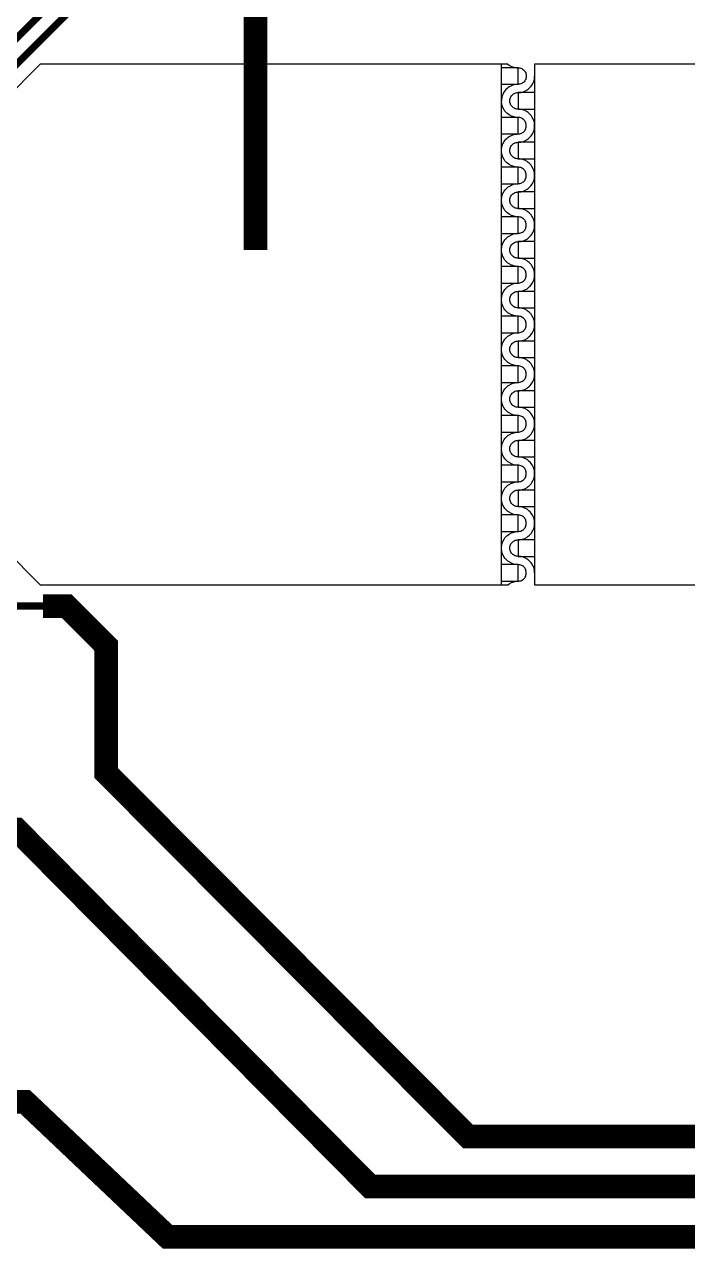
# Model space of a CAD drawing. Extents: x 190.8 to 267.1, y 124 to 174.8.
# Drawn here: x 233.59 to 236.39, y 158.68 to 163.85 of the extents above; entities that cross this region are included whole.
import ezdxf

# ---------------------------------------------------------------- set-up
doc = ezdxf.new("R2010")
doc.units = 0
doc.header["$MEASUREMENT"] = 0

msp = doc.modelspace()

# ---------------------------------------------------------------- linework, layer by layer
for points, const_width in [([(234.5646, 162.8957), (234.5646, 165.8307), (235.3771, 166.6543), (254.1318, 166.6543), (255.3263, 164.8199), (256.8946, 164.8199), (256.8946, 164.6357)], 0.1), ([(233.6646, 164.4556), (233.6646, 163.9006), (233.4446, 163.6806), (233.3496, 163.6806)], 0.03), ([(233.8446, 164.1756), (233.8446, 163.9706), (233.414, 163.5399)], 0.03), ([(233.6656, 161.3901), (233.7656, 161.3901), (233.9333, 161.2224), (233.9333, 160.6849), (235.4625, 159.1489), (253.3377, 159.1489), (255.2747, 161.8957), (256.8946, 161.8957)], 0.1), ([(233.6806, 161.3907), (233.5496, 161.3907), (233.4446, 161.4957), (233.3496, 161.4957)], 0.03), ([(232.3371, 160.4457), (233.5546, 160.4457), (235.0492, 158.9371), (254.2139, 158.9371), (254.9533, 160.9281), (261.3396, 160.9281), (261.9746, 160.365), (261.9746, 159.3557)], 0.1), ([(233.4898, 159.2957), (233.5898, 159.2957), (234.1919, 158.7252), (254.5836, 158.7252), (255.3123, 160.6931), (258.7996, 160.6931), (259.4495, 159.8504), (259.4495, 159.3557)], 0.1)]:
    msp.add_lwpolyline(points, dxfattribs=dict(const_width=const_width))
for points in [[(235.6313, 163.6806), (233.6546, 163.6806), (233.5046, 163.5306), (233.5046, 161.6306), (233.6546, 161.4806), (235.6313, 161.4806)], [(235.6046, 161.4806), (235.6046, 163.6806)], [(235.6313, 163.6806), (235.6316, 163.6803), (235.6364, 163.6768), (235.6464, 163.6713), (235.6519, 163.6693), (235.6574, 163.6676), (235.6631, 163.6666), (235.6689, 163.6658), (235.6746, 163.6656)], [(235.6046, 163.5956), (235.6746, 163.5956), (235.6746, 163.6656), (235.6046, 163.6656)], [(235.6746, 163.6656), (235.6786, 163.6653), (235.6826, 163.6646), (235.6866, 163.6636), (235.6904, 163.6618), (235.6939, 163.6598), (235.6971, 163.6573), (235.7001, 163.6546), (235.7026, 163.6516), (235.7049, 163.6481), (235.7069, 163.6443), (235.7081, 163.6406), (235.7091, 163.6366), (235.7096, 163.6326), (235.7096, 163.6286), (235.7091, 163.6246), (235.7081, 163.6206), (235.7069, 163.6166), (235.7049, 163.6131), (235.7026, 163.6096), (235.7001, 163.6066), (235.6971, 163.6038), (235.6939, 163.6013), (235.6904, 163.5993), (235.6866, 163.5976), (235.6826, 163.5966), (235.6786, 163.5958), (235.6746, 163.5956)], [(235.6746, 163.5606), (235.6804, 163.5608), (235.6861, 163.5616), (235.6919, 163.5626), (235.6974, 163.5643), (235.7029, 163.5663), (235.7129, 163.5718), (235.7176, 163.5753), (235.7221, 163.5791), (235.7261, 163.5831), (235.7299, 163.5876), (235.7334, 163.5923), (235.7389, 163.6023), (235.7409, 163.6078), (235.7426, 163.6133), (235.7436, 163.6191), (235.7444, 163.6248), (235.7446, 163.6306)], [(235.6746, 163.5956), (235.6689, 163.5953), (235.6631, 163.5946), (235.6574, 163.5936), (235.6519, 163.5918), (235.6464, 163.5898), (235.6364, 163.5843), (235.6316, 163.5808), (235.6271, 163.5771), (235.6231, 163.5731), (235.6194, 163.5686), (235.6159, 163.5638), (235.6104, 163.5538), (235.6084, 163.5483), (235.6066, 163.5428), (235.6056, 163.5371), (235.6049, 163.5313), (235.6046, 163.5256)], [(235.6746, 163.4556), (235.6689, 163.4558), (235.6631, 163.4566), (235.6574, 163.4576), (235.6519, 163.4593), (235.6464, 163.4613), (235.6364, 163.4668), (235.6316, 163.4703), (235.6271, 163.4741), (235.6231, 163.4781), (235.6194, 163.4826), (235.6159, 163.4873), (235.6104, 163.4973), (235.6084, 163.5028), (235.6066, 163.5083), (235.6056, 163.5141), (235.6049, 163.5198), (235.6046, 163.5256)], [(235.6746, 163.4906), (235.6706, 163.4908), (235.6666, 163.4916), (235.6626, 163.4926), (235.6589, 163.4943), (235.6554, 163.4963), (235.6521, 163.4988), (235.6491, 163.5016), (235.6466, 163.5046), (235.6444, 163.5081), (235.6424, 163.5118), (235.6411, 163.5156), (235.6401, 163.5196), (235.6396, 163.5236), (235.6396, 163.5276), (235.6401, 163.5316), (235.6411, 163.5356), (235.6424, 163.5396), (235.6444, 163.5431), (235.6466, 163.5466), (235.6491, 163.5496), (235.6521, 163.5523), (235.6554, 163.5548), (235.6589, 163.5568), (235.6626, 163.5586), (235.6666, 163.5596), (235.6706, 163.5603), (235.6746, 163.5606)], [(235.7446, 163.5606), (235.6746, 163.5606), (235.6746, 163.4906), (235.7446, 163.4906)], [(235.7446, 163.4206), (235.7444, 163.4263), (235.7436, 163.4321), (235.7426, 163.4378), (235.7409, 163.4433), (235.7389, 163.4488), (235.7334, 163.4588), (235.7299, 163.4636), (235.7261, 163.4681), (235.7221, 163.4721), (235.7176, 163.4758), (235.7129, 163.4793), (235.7029, 163.4848), (235.6974, 163.4868), (235.6919, 163.4886), (235.6861, 163.4896), (235.6804, 163.4903), (235.6746, 163.4906)], [(235.6046, 163.3856), (235.6746, 163.3856), (235.6746, 163.4556), (235.6046, 163.4556)], [(235.6746, 163.3856), (235.6786, 163.3858), (235.6826, 163.3866), (235.6866, 163.3876), (235.6904, 163.3893), (235.6939, 163.3913), (235.6971, 163.3938), (235.7001, 163.3966), (235.7026, 163.3996), (235.7049, 163.4031), (235.7069, 163.4068), (235.7081, 163.4106), (235.7091, 163.4146), (235.7096, 163.4186), (235.7096, 163.4226), (235.7091, 163.4266), (235.7081, 163.4306), (235.7069, 163.4346), (235.7049, 163.4381), (235.7026, 163.4416), (235.7001, 163.4446), (235.6971, 163.4473), (235.6939, 163.4498), (235.6904, 163.4518), (235.6866, 163.4536), (235.6826, 163.4546), (235.6786, 163.4553), (235.6746, 163.4556)], [(235.6046, 163.3156), (235.6049, 163.3213), (235.6056, 163.3271), (235.6066, 163.3328), (235.6084, 163.3383), (235.6104, 163.3438), (235.6159, 163.3538), (235.6194, 163.3586), (235.6231, 163.3631), (235.6271, 163.3671), (235.6316, 163.3708), (235.6364, 163.3743), (235.6464, 163.3798), (235.6519, 163.3818), (235.6574, 163.3836), (235.6631, 163.3846), (235.6689, 163.3853), (235.6746, 163.3856)], [(235.6746, 163.3506), (235.6804, 163.3508), (235.6861, 163.3516), (235.6919, 163.3526), (235.6974, 163.3543), (235.7029, 163.3563), (235.7129, 163.3618), (235.7176, 163.3653), (235.7221, 163.3691), (235.7261, 163.3731), (235.7299, 163.3776), (235.7334, 163.3823), (235.7389, 163.3923), (235.7409, 163.3978), (235.7426, 163.4033), (235.7436, 163.4091), (235.7444, 163.4148), (235.7446, 163.4206)], [(235.6746, 163.2806), (235.6706, 163.2808), (235.6666, 163.2816), (235.6626, 163.2826), (235.6589, 163.2843), (235.6554, 163.2863), (235.6521, 163.2888), (235.6491, 163.2916), (235.6466, 163.2946), (235.6444, 163.2981), (235.6424, 163.3018), (235.6411, 163.3056), (235.6401, 163.3096), (235.6396, 163.3136), (235.6396, 163.3176), (235.6401, 163.3216), (235.6411, 163.3256), (235.6424, 163.3296), (235.6444, 163.3331), (235.6466, 163.3366), (235.6491, 163.3396), (235.6521, 163.3423), (235.6554, 163.3448), (235.6589, 163.3468), (235.6626, 163.3486), (235.6666, 163.3496), (235.6706, 163.3503), (235.6746, 163.3506)], [(235.7446, 163.3506), (235.6746, 163.3506), (235.6746, 163.2806), (235.7446, 163.2806)], [(235.6746, 163.2456), (235.6689, 163.2458), (235.6631, 163.2466), (235.6574, 163.2476), (235.6519, 163.2493), (235.6464, 163.2513), (235.6364, 163.2568), (235.6316, 163.2603), (235.6271, 163.2641), (235.6231, 163.2681), (235.6194, 163.2726), (235.6159, 163.2773), (235.6104, 163.2873), (235.6084, 163.2928), (235.6066, 163.2983), (235.6056, 163.3041), (235.6049, 163.3098), (235.6046, 163.3156)], [(235.7446, 163.2106), (235.7444, 163.2163), (235.7436, 163.2221), (235.7426, 163.2278), (235.7409, 163.2333), (235.7389, 163.2388), (235.7334, 163.2488), (235.7299, 163.2536), (235.7261, 163.2581), (235.7221, 163.2621), (235.7176, 163.2658), (235.7129, 163.2693), (235.7029, 163.2748), (235.6974, 163.2768), (235.6919, 163.2786), (235.6861, 163.2796), (235.6804, 163.2803), (235.6746, 163.2806)], [(235.6046, 163.1756), (235.6746, 163.1756), (235.6746, 163.2456), (235.6046, 163.2456)], [(235.6746, 163.1756), (235.6786, 163.1758), (235.6826, 163.1766), (235.6866, 163.1776), (235.6904, 163.1793), (235.6939, 163.1813), (235.6971, 163.1838), (235.7001, 163.1866), (235.7026, 163.1896), (235.7049, 163.1931), (235.7069, 163.1968), (235.7081, 163.2006), (235.7091, 163.2046), (235.7096, 163.2086), (235.7096, 163.2126), (235.7091, 163.2166), (235.7081, 163.2206), (235.7069, 163.2246), (235.7049, 163.2281), (235.7026, 163.2316), (235.7001, 163.2346), (235.6971, 163.2373), (235.6939, 163.2398), (235.6904, 163.2418), (235.6866, 163.2436), (235.6826, 163.2446), (235.6786, 163.2453), (235.6746, 163.2456)], [(235.6046, 163.1056), (235.6049, 163.1113), (235.6056, 163.1171), (235.6066, 163.1228), (235.6084, 163.1283), (235.6104, 163.1338), (235.6159, 163.1438), (235.6194, 163.1486), (235.6231, 163.1531), (235.6271, 163.1571), (235.6316, 163.1608), (235.6364, 163.1643), (235.6464, 163.1698), (235.6519, 163.1718), (235.6574, 163.1736), (235.6631, 163.1746), (235.6689, 163.1753), (235.6746, 163.1756)], [(235.6746, 163.1406), (235.6804, 163.1408), (235.6861, 163.1416), (235.6919, 163.1426), (235.6974, 163.1443), (235.7029, 163.1463), (235.7129, 163.1518), (235.7176, 163.1553), (235.7221, 163.1591), (235.7261, 163.1631), (235.7299, 163.1676), (235.7334, 163.1723), (235.7389, 163.1823), (235.7409, 163.1878), (235.7426, 163.1933), (235.7436, 163.1991), (235.7444, 163.2048), (235.7446, 163.2106)], [(235.6746, 163.0706), (235.6706, 163.0708), (235.6666, 163.0716), (235.6626, 163.0726), (235.6589, 163.0743), (235.6554, 163.0763), (235.6521, 163.0788), (235.6491, 163.0816), (235.6466, 163.0846), (235.6444, 163.0881), (235.6424, 163.0918), (235.6411, 163.0956), (235.6401, 163.0996), (235.6396, 163.1036), (235.6396, 163.1076), (235.6401, 163.1116), (235.6411, 163.1156), (235.6424, 163.1196), (235.6444, 163.1231), (235.6466, 163.1266), (235.6491, 163.1296), (235.6521, 163.1323), (235.6554, 163.1348), (235.6589, 163.1368), (235.6626, 163.1386), (235.6666, 163.1396), (235.6706, 163.1403), (235.6746, 163.1406)], [(235.7446, 163.1406), (235.6746, 163.1406), (235.6746, 163.0706), (235.7446, 163.0706)], [(235.6746, 163.0356), (235.6689, 163.0358), (235.6631, 163.0366), (235.6574, 163.0376), (235.6519, 163.0393), (235.6464, 163.0413), (235.6364, 163.0468), (235.6316, 163.0503), (235.6271, 163.0541), (235.6231, 163.0581), (235.6194, 163.0626), (235.6159, 163.0673), (235.6104, 163.0773), (235.6084, 163.0828), (235.6066, 163.0883), (235.6056, 163.0941), (235.6049, 163.0998), (235.6046, 163.1056)], [(235.7446, 163.0006), (235.7444, 163.0063), (235.7436, 163.0121), (235.7426, 163.0178), (235.7409, 163.0233), (235.7389, 163.0288), (235.7334, 163.0388), (235.7299, 163.0436), (235.7261, 163.0481), (235.7221, 163.0521), (235.7176, 163.0558), (235.7129, 163.0593), (235.7029, 163.0648), (235.6974, 163.0668), (235.6919, 163.0686), (235.6861, 163.0696), (235.6804, 163.0703), (235.6746, 163.0706)], [(235.6046, 162.9656), (235.6746, 162.9656), (235.6746, 163.0356), (235.6046, 163.0356)], [(235.6746, 162.9656), (235.6786, 162.9658), (235.6826, 162.9666), (235.6866, 162.9676), (235.6904, 162.9693), (235.6939, 162.9713), (235.6971, 162.9738), (235.7001, 162.9766), (235.7026, 162.9796), (235.7049, 162.9831), (235.7069, 162.9868), (235.7081, 162.9906), (235.7091, 162.9946), (235.7096, 162.9986), (235.7096, 163.0026), (235.7091, 163.0066), (235.7081, 163.0106), (235.7069, 163.0146), (235.7049, 163.0181), (235.7026, 163.0216), (235.7001, 163.0246), (235.6971, 163.0273), (235.6939, 163.0298), (235.6904, 163.0318), (235.6866, 163.0336), (235.6826, 163.0346), (235.6786, 163.0353), (235.6746, 163.0356)], [(235.6046, 162.8956), (235.6049, 162.9013), (235.6056, 162.9071), (235.6066, 162.9128), (235.6084, 162.9183), (235.6104, 162.9238), (235.6159, 162.9338), (235.6194, 162.9386), (235.6231, 162.9431), (235.6271, 162.9471), (235.6316, 162.9508), (235.6364, 162.9543), (235.6464, 162.9598), (235.6519, 162.9618), (235.6574, 162.9636), (235.6631, 162.9646), (235.6689, 162.9653), (235.6746, 162.9656)], [(235.6746, 162.9306), (235.6804, 162.9308), (235.6861, 162.9316), (235.6919, 162.9326), (235.6974, 162.9343), (235.7029, 162.9363), (235.7129, 162.9418), (235.7176, 162.9453), (235.7221, 162.9491), (235.7261, 162.9531), (235.7299, 162.9576), (235.7334, 162.9623), (235.7389, 162.9723), (235.7409, 162.9778), (235.7426, 162.9833), (235.7436, 162.9891), (235.7444, 162.9948), (235.7446, 163.0006)], [(235.6746, 162.8606), (235.6706, 162.8608), (235.6666, 162.8616), (235.6626, 162.8626), (235.6589, 162.8643), (235.6554, 162.8663), (235.6521, 162.8688), (235.6491, 162.8716), (235.6466, 162.8746), (235.6444, 162.8781), (235.6424, 162.8818), (235.6411, 162.8856), (235.6401, 162.8896), (235.6396, 162.8936), (235.6396, 162.8976), (235.6401, 162.9016), (235.6411, 162.9056), (235.6424, 162.9096), (235.6444, 162.9131), (235.6466, 162.9166), (235.6491, 162.9196), (235.6521, 162.9223), (235.6554, 162.9248), (235.6589, 162.9268), (235.6626, 162.9286), (235.6666, 162.9296), (235.6706, 162.9303), (235.6746, 162.9306)], [(235.7446, 162.9306), (235.6746, 162.9306), (235.6746, 162.8606), (235.7446, 162.8606)], [(235.6746, 162.8256), (235.6689, 162.8258), (235.6631, 162.8266), (235.6574, 162.8276), (235.6519, 162.8293), (235.6464, 162.8313), (235.6364, 162.8368), (235.6316, 162.8403), (235.6271, 162.8441), (235.6231, 162.8481), (235.6194, 162.8526), (235.6159, 162.8573), (235.6104, 162.8673), (235.6084, 162.8728), (235.6066, 162.8783), (235.6056, 162.8841), (235.6049, 162.8898), (235.6046, 162.8956)], [(235.7446, 162.7906), (235.7444, 162.7963), (235.7436, 162.8021), (235.7426, 162.8078), (235.7409, 162.8133), (235.7389, 162.8188), (235.7334, 162.8288), (235.7299, 162.8336), (235.7261, 162.8381), (235.7221, 162.8421), (235.7176, 162.8458), (235.7129, 162.8493), (235.7029, 162.8548), (235.6974, 162.8568), (235.6919, 162.8586), (235.6861, 162.8596), (235.6804, 162.8603), (235.6746, 162.8606)], [(235.6046, 162.7556), (235.6746, 162.7556), (235.6746, 162.8256), (235.6046, 162.8256)], [(235.6746, 162.7556), (235.6786, 162.7558), (235.6826, 162.7566), (235.6866, 162.7576), (235.6904, 162.7593), (235.6939, 162.7613), (235.6971, 162.7638), (235.7001, 162.7666), (235.7026, 162.7696), (235.7049, 162.7731), (235.7069, 162.7768), (235.7081, 162.7806), (235.7091, 162.7846), (235.7096, 162.7886), (235.7096, 162.7926), (235.7091, 162.7966), (235.7081, 162.8006), (235.7069, 162.8046), (235.7049, 162.8081), (235.7026, 162.8116), (235.7001, 162.8146), (235.6971, 162.8173), (235.6939, 162.8198), (235.6904, 162.8218), (235.6866, 162.8236), (235.6826, 162.8246), (235.6786, 162.8253), (235.6746, 162.8256)], [(235.6046, 162.6856), (235.6049, 162.6913), (235.6056, 162.6971), (235.6066, 162.7028), (235.6084, 162.7083), (235.6104, 162.7138), (235.6159, 162.7238), (235.6194, 162.7286), (235.6231, 162.7331), (235.6271, 162.7371), (235.6316, 162.7408), (235.6364, 162.7443), (235.6464, 162.7498), (235.6519, 162.7518), (235.6574, 162.7536), (235.6631, 162.7546), (235.6689, 162.7553), (235.6746, 162.7556)], [(235.6746, 162.7206), (235.6804, 162.7208), (235.6861, 162.7216), (235.6919, 162.7226), (235.6974, 162.7243), (235.7029, 162.7263), (235.7129, 162.7318), (235.7176, 162.7353), (235.7221, 162.7391), (235.7261, 162.7431), (235.7299, 162.7476), (235.7334, 162.7523), (235.7389, 162.7623), (235.7409, 162.7678), (235.7426, 162.7733), (235.7436, 162.7791), (235.7444, 162.7848), (235.7446, 162.7906)], [(235.6746, 162.6506), (235.6706, 162.6508), (235.6666, 162.6516), (235.6626, 162.6526), (235.6589, 162.6543), (235.6554, 162.6563), (235.6521, 162.6588), (235.6491, 162.6616), (235.6466, 162.6646), (235.6444, 162.6681), (235.6424, 162.6718), (235.6411, 162.6756), (235.6401, 162.6796), (235.6396, 162.6836), (235.6396, 162.6876), (235.6401, 162.6916), (235.6411, 162.6956), (235.6424, 162.6996), (235.6444, 162.7031), (235.6466, 162.7066), (235.6491, 162.7096), (235.6521, 162.7123), (235.6554, 162.7148), (235.6589, 162.7168), (235.6626, 162.7186), (235.6666, 162.7196), (235.6706, 162.7203), (235.6746, 162.7206)], [(235.7446, 162.7206), (235.6746, 162.7206), (235.6746, 162.6506), (235.7446, 162.6506)], [(235.6746, 162.6156), (235.6689, 162.6158), (235.6631, 162.6166), (235.6574, 162.6176), (235.6519, 162.6193), (235.6464, 162.6213), (235.6364, 162.6268), (235.6316, 162.6303), (235.6271, 162.6341), (235.6231, 162.6381), (235.6194, 162.6426), (235.6159, 162.6473), (235.6104, 162.6573), (235.6084, 162.6628), (235.6066, 162.6683), (235.6056, 162.6741), (235.6049, 162.6798), (235.6046, 162.6856)], [(235.7446, 162.5806), (235.7444, 162.5863), (235.7436, 162.5921), (235.7426, 162.5978), (235.7409, 162.6033), (235.7389, 162.6088), (235.7334, 162.6188), (235.7299, 162.6236), (235.7261, 162.6281), (235.7221, 162.6321), (235.7176, 162.6358), (235.7129, 162.6393), (235.7029, 162.6448), (235.6974, 162.6468), (235.6919, 162.6486), (235.6861, 162.6496), (235.6804, 162.6503), (235.6746, 162.6506)], [(235.6046, 162.5456), (235.6746, 162.5456), (235.6746, 162.6156), (235.6046, 162.6156)], [(235.6746, 162.5456), (235.6786, 162.5458), (235.6826, 162.5466), (235.6866, 162.5476), (235.6904, 162.5493), (235.6939, 162.5513), (235.6971, 162.5538), (235.7001, 162.5566), (235.7026, 162.5596), (235.7049, 162.5631), (235.7069, 162.5668), (235.7081, 162.5706), (235.7091, 162.5746), (235.7096, 162.5786), (235.7096, 162.5826), (235.7091, 162.5866), (235.7081, 162.5906), (235.7069, 162.5946), (235.7049, 162.5981), (235.7026, 162.6016), (235.7001, 162.6046), (235.6971, 162.6073), (235.6939, 162.6098), (235.6904, 162.6118), (235.6866, 162.6136), (235.6826, 162.6146), (235.6786, 162.6153), (235.6746, 162.6156)], [(235.6046, 162.4756), (235.6049, 162.4813), (235.6056, 162.4871), (235.6066, 162.4928), (235.6084, 162.4983), (235.6104, 162.5038), (235.6159, 162.5138), (235.6194, 162.5186), (235.6231, 162.5231), (235.6271, 162.5271), (235.6316, 162.5308), (235.6364, 162.5343), (235.6464, 162.5398), (235.6519, 162.5418), (235.6574, 162.5436), (235.6631, 162.5446), (235.6689, 162.5453), (235.6746, 162.5456)], [(235.6746, 162.5106), (235.6804, 162.5108), (235.6861, 162.5116), (235.6919, 162.5126), (235.6974, 162.5143), (235.7029, 162.5163), (235.7129, 162.5218), (235.7176, 162.5253), (235.7221, 162.5291), (235.7261, 162.5331), (235.7299, 162.5376), (235.7334, 162.5423), (235.7389, 162.5523), (235.7409, 162.5578), (235.7426, 162.5633), (235.7436, 162.5691), (235.7444, 162.5748), (235.7446, 162.5806)], [(235.6746, 162.4406), (235.6706, 162.4408), (235.6666, 162.4416), (235.6626, 162.4426), (235.6589, 162.4443), (235.6554, 162.4463), (235.6521, 162.4488), (235.6491, 162.4516), (235.6466, 162.4546), (235.6444, 162.4581), (235.6424, 162.4618), (235.6411, 162.4656), (235.6401, 162.4696), (235.6396, 162.4736), (235.6396, 162.4776), (235.6401, 162.4816), (235.6411, 162.4856), (235.6424, 162.4896), (235.6444, 162.4931), (235.6466, 162.4966), (235.6491, 162.4996), (235.6521, 162.5023), (235.6554, 162.5048), (235.6589, 162.5068), (235.6626, 162.5086), (235.6666, 162.5096), (235.6706, 162.5103), (235.6746, 162.5106)], [(235.7446, 162.5106), (235.6746, 162.5106), (235.6746, 162.4406), (235.7446, 162.4406)], [(235.6746, 162.4056), (235.6689, 162.4058), (235.6631, 162.4066), (235.6574, 162.4076), (235.6519, 162.4093), (235.6464, 162.4113), (235.6364, 162.4168), (235.6316, 162.4203), (235.6271, 162.4241), (235.6231, 162.4281), (235.6194, 162.4326), (235.6159, 162.4373), (235.6104, 162.4473), (235.6084, 162.4528), (235.6066, 162.4583), (235.6056, 162.4641), (235.6049, 162.4698), (235.6046, 162.4756)], [(235.7446, 162.3706), (235.7444, 162.3763), (235.7436, 162.3821), (235.7426, 162.3878), (235.7409, 162.3933), (235.7389, 162.3988), (235.7334, 162.4088), (235.7299, 162.4136), (235.7261, 162.4181), (235.7221, 162.4221), (235.7176, 162.4258), (235.7129, 162.4293), (235.7029, 162.4348), (235.6974, 162.4368), (235.6919, 162.4386), (235.6861, 162.4396), (235.6804, 162.4403), (235.6746, 162.4406)], [(235.6046, 162.3356), (235.6746, 162.3356), (235.6746, 162.4056), (235.6046, 162.4056)], [(235.6746, 162.3356), (235.6786, 162.3358), (235.6826, 162.3366), (235.6866, 162.3376), (235.6904, 162.3393), (235.6939, 162.3413), (235.6971, 162.3438), (235.7001, 162.3466), (235.7026, 162.3496), (235.7049, 162.3531), (235.7069, 162.3568), (235.7081, 162.3606), (235.7091, 162.3646), (235.7096, 162.3686), (235.7096, 162.3726), (235.7091, 162.3766), (235.7081, 162.3806), (235.7069, 162.3846), (235.7049, 162.3881), (235.7026, 162.3916), (235.7001, 162.3946), (235.6971, 162.3973), (235.6939, 162.3998), (235.6904, 162.4018), (235.6866, 162.4036), (235.6826, 162.4046), (235.6786, 162.4053), (235.6746, 162.4056)], [(235.6046, 162.2656), (235.6049, 162.2713), (235.6056, 162.2771), (235.6066, 162.2828), (235.6084, 162.2883), (235.6104, 162.2938), (235.6159, 162.3038), (235.6194, 162.3086), (235.6231, 162.3131), (235.6271, 162.3171), (235.6316, 162.3208), (235.6364, 162.3243), (235.6464, 162.3298), (235.6519, 162.3318), (235.6574, 162.3336), (235.6631, 162.3346), (235.6689, 162.3353), (235.6746, 162.3356)], [(235.6746, 162.3006), (235.6804, 162.3008), (235.6861, 162.3016), (235.6919, 162.3026), (235.6974, 162.3043), (235.7029, 162.3063), (235.7129, 162.3118), (235.7176, 162.3153), (235.7221, 162.3191), (235.7261, 162.3231), (235.7299, 162.3276), (235.7334, 162.3323), (235.7389, 162.3423), (235.7409, 162.3478), (235.7426, 162.3533), (235.7436, 162.3591), (235.7444, 162.3648), (235.7446, 162.3706)], [(235.6746, 162.2306), (235.6706, 162.2308), (235.6666, 162.2316), (235.6626, 162.2326), (235.6589, 162.2343), (235.6554, 162.2363), (235.6521, 162.2388), (235.6491, 162.2416), (235.6466, 162.2446), (235.6444, 162.2481), (235.6424, 162.2518), (235.6411, 162.2556), (235.6401, 162.2596), (235.6396, 162.2636), (235.6396, 162.2676), (235.6401, 162.2716), (235.6411, 162.2756), (235.6424, 162.2796), (235.6444, 162.2831), (235.6466, 162.2866), (235.6491, 162.2896), (235.6521, 162.2923), (235.6554, 162.2948), (235.6589, 162.2968), (235.6626, 162.2986), (235.6666, 162.2996), (235.6706, 162.3003), (235.6746, 162.3006)], [(235.7446, 162.3006), (235.6746, 162.3006), (235.6746, 162.2306), (235.7446, 162.2306)], [(235.6746, 162.1956), (235.6689, 162.1958), (235.6631, 162.1966), (235.6574, 162.1976), (235.6519, 162.1993), (235.6464, 162.2013), (235.6364, 162.2068), (235.6316, 162.2103), (235.6271, 162.2141), (235.6231, 162.2181), (235.6194, 162.2226), (235.6159, 162.2273), (235.6104, 162.2373), (235.6084, 162.2428), (235.6066, 162.2483), (235.6056, 162.2541), (235.6049, 162.2598), (235.6046, 162.2656)], [(235.6046, 162.1256), (235.6746, 162.1256), (235.6746, 162.1956), (235.6046, 162.1956)], [(235.7446, 162.1606), (235.7444, 162.1663), (235.7436, 162.1721), (235.7426, 162.1778), (235.7409, 162.1833), (235.7389, 162.1888), (235.7334, 162.1988), (235.7299, 162.2036), (235.7261, 162.2081), (235.7221, 162.2121), (235.7176, 162.2158), (235.7129, 162.2193), (235.7029, 162.2248), (235.6974, 162.2268), (235.6919, 162.2286), (235.6861, 162.2296), (235.6804, 162.2303), (235.6746, 162.2306)], [(235.6746, 162.1256), (235.6786, 162.1258), (235.6826, 162.1266), (235.6866, 162.1276), (235.6904, 162.1293), (235.6939, 162.1313), (235.6971, 162.1338), (235.7001, 162.1366), (235.7026, 162.1396), (235.7049, 162.1431), (235.7069, 162.1468), (235.7081, 162.1506), (235.7091, 162.1546), (235.7096, 162.1586), (235.7096, 162.1626), (235.7091, 162.1666), (235.7081, 162.1706), (235.7069, 162.1746), (235.7049, 162.1781), (235.7026, 162.1816), (235.7001, 162.1846), (235.6971, 162.1873), (235.6939, 162.1898), (235.6904, 162.1918), (235.6866, 162.1936), (235.6826, 162.1946), (235.6786, 162.1953), (235.6746, 162.1956)], [(235.6746, 162.0906), (235.6804, 162.0908), (235.6861, 162.0916), (235.6919, 162.0926), (235.6974, 162.0943), (235.7029, 162.0963), (235.7129, 162.1018), (235.7176, 162.1053), (235.7221, 162.1091), (235.7261, 162.1131), (235.7299, 162.1176), (235.7334, 162.1223), (235.7389, 162.1323), (235.7409, 162.1378), (235.7426, 162.1433), (235.7436, 162.1491), (235.7444, 162.1548), (235.7446, 162.1606)], [(235.6046, 162.0556), (235.6049, 162.0613), (235.6056, 162.0671), (235.6066, 162.0728), (235.6084, 162.0783), (235.6104, 162.0838), (235.6159, 162.0938), (235.6194, 162.0986), (235.6231, 162.1031), (235.6271, 162.1071), (235.6316, 162.1108), (235.6364, 162.1143), (235.6464, 162.1198), (235.6519, 162.1218), (235.6574, 162.1236), (235.6631, 162.1246), (235.6689, 162.1253), (235.6746, 162.1256)], [(235.6746, 162.0206), (235.6706, 162.0208), (235.6666, 162.0216), (235.6626, 162.0226), (235.6589, 162.0243), (235.6554, 162.0263), (235.6521, 162.0288), (235.6491, 162.0316), (235.6466, 162.0346), (235.6444, 162.0381), (235.6424, 162.0418), (235.6411, 162.0456), (235.6401, 162.0496), (235.6396, 162.0536), (235.6396, 162.0576), (235.6401, 162.0616), (235.6411, 162.0656), (235.6424, 162.0696), (235.6444, 162.0731), (235.6466, 162.0766), (235.6491, 162.0796), (235.6521, 162.0823), (235.6554, 162.0848), (235.6589, 162.0868), (235.6626, 162.0886), (235.6666, 162.0896), (235.6706, 162.0903), (235.6746, 162.0906)], [(235.7446, 162.0906), (235.6746, 162.0906), (235.6746, 162.0206), (235.7446, 162.0206)], [(235.6746, 161.9856), (235.6689, 161.9858), (235.6631, 161.9866), (235.6574, 161.9876), (235.6519, 161.9893), (235.6464, 161.9913), (235.6364, 161.9968), (235.6316, 162.0003), (235.6271, 162.0041), (235.6231, 162.0081), (235.6194, 162.0126), (235.6159, 162.0173), (235.6104, 162.0273), (235.6084, 162.0328), (235.6066, 162.0383), (235.6056, 162.0441), (235.6049, 162.0498), (235.6046, 162.0556)], [(235.6046, 161.9156), (235.6746, 161.9156), (235.6746, 161.9856), (235.6046, 161.9856)], [(235.7446, 161.9506), (235.7444, 161.9563), (235.7436, 161.9621), (235.7426, 161.9678), (235.7409, 161.9733), (235.7389, 161.9788), (235.7334, 161.9888), (235.7299, 161.9936), (235.7261, 161.9981), (235.7221, 162.0021), (235.7176, 162.0058), (235.7129, 162.0093), (235.7029, 162.0148), (235.6974, 162.0168), (235.6919, 162.0186), (235.6861, 162.0196), (235.6804, 162.0203), (235.6746, 162.0206)], [(235.6746, 161.9156), (235.6786, 161.9158), (235.6826, 161.9166), (235.6866, 161.9176), (235.6904, 161.9193), (235.6939, 161.9213), (235.6971, 161.9238), (235.7001, 161.9266), (235.7026, 161.9296), (235.7049, 161.9331), (235.7069, 161.9368), (235.7081, 161.9406), (235.7091, 161.9446), (235.7096, 161.9486), (235.7096, 161.9526), (235.7091, 161.9566), (235.7081, 161.9606), (235.7069, 161.9646), (235.7049, 161.9681), (235.7026, 161.9716), (235.7001, 161.9746), (235.6971, 161.9773), (235.6939, 161.9798), (235.6904, 161.9818), (235.6866, 161.9836), (235.6826, 161.9846), (235.6786, 161.9853), (235.6746, 161.9856)], [(235.6746, 161.8806), (235.6804, 161.8808), (235.6861, 161.8816), (235.6919, 161.8826), (235.6974, 161.8843), (235.7029, 161.8863), (235.7129, 161.8918), (235.7176, 161.8953), (235.7221, 161.8991), (235.7261, 161.9031), (235.7299, 161.9076), (235.7334, 161.9123), (235.7389, 161.9223), (235.7409, 161.9278), (235.7426, 161.9333), (235.7436, 161.9391), (235.7444, 161.9448), (235.7446, 161.9506)], [(235.6046, 161.8456), (235.6049, 161.8513), (235.6056, 161.8571), (235.6066, 161.8628), (235.6084, 161.8683), (235.6104, 161.8738), (235.6159, 161.8838), (235.6194, 161.8886), (235.6231, 161.8931), (235.6271, 161.8971), (235.6316, 161.9008), (235.6364, 161.9043), (235.6464, 161.9098), (235.6519, 161.9118), (235.6574, 161.9136), (235.6631, 161.9146), (235.6689, 161.9153), (235.6746, 161.9156)], [(235.6746, 161.8106), (235.6706, 161.8108), (235.6666, 161.8116), (235.6626, 161.8126), (235.6589, 161.8143), (235.6554, 161.8163), (235.6521, 161.8188), (235.6491, 161.8216), (235.6466, 161.8246), (235.6444, 161.8281), (235.6424, 161.8318), (235.6411, 161.8356), (235.6401, 161.8396), (235.6396, 161.8436), (235.6396, 161.8476), (235.6401, 161.8516), (235.6411, 161.8556), (235.6424, 161.8596), (235.6444, 161.8631), (235.6466, 161.8666), (235.6491, 161.8696), (235.6521, 161.8723), (235.6554, 161.8748), (235.6589, 161.8768), (235.6626, 161.8786), (235.6666, 161.8796), (235.6706, 161.8803), (235.6746, 161.8806)], [(235.7446, 161.8806), (235.6746, 161.8806), (235.6746, 161.8106), (235.7446, 161.8106)], [(235.6746, 161.7756), (235.6689, 161.7758), (235.6631, 161.7766), (235.6574, 161.7776), (235.6519, 161.7793), (235.6464, 161.7813), (235.6364, 161.7868), (235.6316, 161.7903), (235.6271, 161.7941), (235.6231, 161.7981), (235.6194, 161.8026), (235.6159, 161.8073), (235.6104, 161.8173), (235.6084, 161.8228), (235.6066, 161.8283), (235.6056, 161.8341), (235.6049, 161.8398), (235.6046, 161.8456)], [(235.6046, 161.7056), (235.6746, 161.7056), (235.6746, 161.7756), (235.6046, 161.7756)], [(235.7446, 161.7406), (235.7444, 161.7463), (235.7436, 161.7521), (235.7426, 161.7578), (235.7409, 161.7633), (235.7389, 161.7688), (235.7334, 161.7788), (235.7299, 161.7836), (235.7261, 161.7881), (235.7221, 161.7921), (235.7176, 161.7958), (235.7129, 161.7993), (235.7029, 161.8048), (235.6974, 161.8068), (235.6919, 161.8086), (235.6861, 161.8096), (235.6804, 161.8103), (235.6746, 161.8106)], [(235.6746, 161.7056), (235.6786, 161.7058), (235.6826, 161.7066), (235.6866, 161.7076), (235.6904, 161.7093), (235.6939, 161.7113), (235.6971, 161.7138), (235.7001, 161.7166), (235.7026, 161.7196), (235.7049, 161.7231), (235.7069, 161.7268), (235.7081, 161.7306), (235.7091, 161.7346), (235.7096, 161.7386), (235.7096, 161.7426), (235.7091, 161.7466), (235.7081, 161.7506), (235.7069, 161.7546), (235.7049, 161.7581), (235.7026, 161.7616), (235.7001, 161.7646), (235.6971, 161.7673), (235.6939, 161.7698), (235.6904, 161.7718), (235.6866, 161.7736), (235.6826, 161.7746), (235.6786, 161.7753), (235.6746, 161.7756)], [(235.6746, 161.6706), (235.6804, 161.6708), (235.6861, 161.6716), (235.6919, 161.6726), (235.6974, 161.6743), (235.7029, 161.6763), (235.7129, 161.6818), (235.7176, 161.6853), (235.7221, 161.6891), (235.7261, 161.6931), (235.7299, 161.6976), (235.7334, 161.7023), (235.7389, 161.7123), (235.7409, 161.7178), (235.7426, 161.7233), (235.7436, 161.7291), (235.7444, 161.7348), (235.7446, 161.7406)], [(235.6046, 161.6356), (235.6049, 161.6413), (235.6056, 161.6471), (235.6066, 161.6528), (235.6084, 161.6583), (235.6104, 161.6638), (235.6159, 161.6738), (235.6194, 161.6786), (235.6231, 161.6831), (235.6271, 161.6871), (235.6316, 161.6908), (235.6364, 161.6943), (235.6464, 161.6998), (235.6519, 161.7018), (235.6574, 161.7036), (235.6631, 161.7046), (235.6689, 161.7053), (235.6746, 161.7056)], [(235.6746, 161.6006), (235.6706, 161.6008), (235.6666, 161.6016), (235.6626, 161.6026), (235.6589, 161.6043), (235.6554, 161.6063), (235.6521, 161.6088), (235.6491, 161.6116), (235.6466, 161.6146), (235.6444, 161.6181), (235.6424, 161.6218), (235.6411, 161.6256), (235.6401, 161.6296), (235.6396, 161.6336), (235.6396, 161.6376), (235.6401, 161.6416), (235.6411, 161.6456), (235.6424, 161.6496), (235.6444, 161.6531), (235.6466, 161.6566), (235.6491, 161.6596), (235.6521, 161.6623), (235.6554, 161.6648), (235.6589, 161.6668), (235.6626, 161.6686), (235.6666, 161.6696), (235.6706, 161.6703), (235.6746, 161.6706)], [(235.7446, 161.6706), (235.6746, 161.6706), (235.6746, 161.6006), (235.7446, 161.6006)], [(235.6746, 161.5656), (235.6689, 161.5658), (235.6631, 161.5666), (235.6574, 161.5676), (235.6519, 161.5693), (235.6464, 161.5713), (235.6364, 161.5768), (235.6316, 161.5803), (235.6271, 161.5841), (235.6231, 161.5881), (235.6194, 161.5926), (235.6159, 161.5973), (235.6104, 161.6073), (235.6084, 161.6128), (235.6066, 161.6183), (235.6056, 161.6241), (235.6049, 161.6298), (235.6046, 161.6356)], [(235.6046, 161.4956), (235.6746, 161.4956), (235.6746, 161.5656), (235.6046, 161.5656)], [(235.7446, 161.5306), (235.7444, 161.5363), (235.7436, 161.5421), (235.7426, 161.5478), (235.7409, 161.5533), (235.7389, 161.5588), (235.7334, 161.5688), (235.7299, 161.5736), (235.7261, 161.5781), (235.7221, 161.5821), (235.7176, 161.5858), (235.7129, 161.5893), (235.7029, 161.5948), (235.6974, 161.5968), (235.6919, 161.5986), (235.6861, 161.5996), (235.6804, 161.6003), (235.6746, 161.6006)], [(235.6746, 161.4956), (235.6786, 161.4958), (235.6826, 161.4966), (235.6866, 161.4976), (235.6904, 161.4993), (235.6939, 161.5013), (235.6971, 161.5038), (235.7001, 161.5066), (235.7026, 161.5096), (235.7049, 161.5131), (235.7069, 161.5168), (235.7081, 161.5206), (235.7091, 161.5246), (235.7096, 161.5286), (235.7096, 161.5326), (235.7091, 161.5366), (235.7081, 161.5406), (235.7069, 161.5446), (235.7049, 161.5481), (235.7026, 161.5516), (235.7001, 161.5546), (235.6971, 161.5573), (235.6939, 161.5598), (235.6904, 161.5618), (235.6866, 161.5636), (235.6826, 161.5646), (235.6786, 161.5653), (235.6746, 161.5656)], [(235.6313, 161.4806), (235.6316, 161.4808), (235.6364, 161.4843), (235.6464, 161.4898), (235.6519, 161.4918), (235.6574, 161.4936), (235.6631, 161.4946), (235.6689, 161.4953), (235.6746, 161.4956)]]:
    msp.add_lwpolyline(points)
msp.add_lwpolyline([(235.7446, 161.4806), (237.2446, 161.4806), (237.2446, 163.6806), (235.7446, 163.6806)], close=True)

doc.saveas('drawing.dxf')
